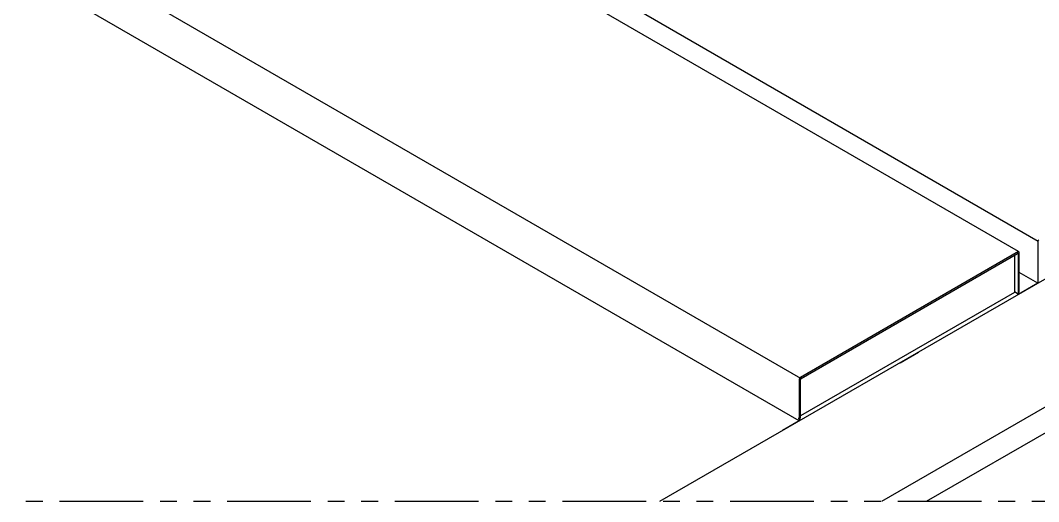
# Model space of a CAD drawing. Header units: millimetres. Extents: x -5 to 1510635, y -6 to 71285.
# Drawn here: x 1242176 to 1246731, y 14872 to 17024 of the extents above; entities that cross this region are included whole.
import ezdxf

# ---------------------------------------------------------------- set-up
doc = ezdxf.new("R2010")
doc.units = ezdxf.units.MM
doc.header["$LTSCALE"] = 1000
doc.linetypes.add('PHANTOM', pattern=[2.5, 1.25, -0.25, 0.25, -0.25, 0.25, -0.25])
for name, color, linetype in [('CAJONES', 253, 'Continuous'), ('EG', 7, 'Continuous'), ('MP-DE-0003', 7, 'Continuous')]:
    doc.layers.add(name, color=color, linetype=linetype)

msp = doc.modelspace()

# ---------------------------------------------------------------- linework, layer by layer
at = {"layer": 'CAJONES'}
for p, q in [((1246729.178, 16035.095), (1236582.628, 21899.409)), ((1246641.227, 15990.43), (1237873.24, 21052.63)), ((1245667.312, 15422.026), (1236582.628, 20667.071)), ((1245659.824, 15232.757), (1236579.817, 20475.101)), ((1246641.227, 15990.43), (1245665.119, 15426.874)), ((1246727.06, 16033.872), (1246727.06, 15848.926)), ((1245667.766, 15422.289), (1246636.386, 15981.522)), ((1246622.488, 15973.497), (1246622.488, 15807.657)), ((1246639.034, 15979.993), (1246639.034, 15798.104)), ((1246644.329, 15801.161), (1246644.329, 15986.107)), ((1246727.06, 15848.926), (1246644.329, 15896.691)), ((1246622.488, 15807.657), (1245665.119, 15254.92)), ((1246622.488, 15811.238), (1246639.034, 15801.685)), ((1245659.824, 15417.703), (1245659.824, 15248.042)), ((1245665.119, 15248.042), (1245665.119, 15417.703)), ((1245659.824, 15232.757), (1245585.366, 15189.768))]:
    msp.add_line(p, q, dxfattribs=at)
for centre, major_axis, start_param, end_param in [((1246732.355, 16036.929), (3.744, 6.485), 0.78539816, 2.35619449), ((1246639.034, 15983.05), (-3.744, -6.485), 2.35619449, 3.92699082), ((1246636.386, 15978.465), (-1.872, -3.242), 2.35619449, 3.92699082), ((1245665.119, 15420.76), (3.744, 6.485), 0.78539816, 2.35619449), ((1245667.766, 15419.232), (-1.872, -3.242), 3.92699082, 5.49778714), ((1245657.176, 15246.513), (1.872, 3.242), 2.78022553, 5.49778714), ((1245659.824, 15244.985), (-3.744, -6.485), 0.78539816, 2.35619449)]:
    msp.add_ellipse(centre, major_axis=major_axis, ratio=0.57735027, start_param=start_param, end_param=end_param, dxfattribs=at)
at = {"layer": 'EG', "color": 6, "linetype": 'PHANTOM', "ltscale": 0.3}
msp.add_lwpolyline([(1236563.216, 24541.867), (1251725.47, 24541.867), (1251725.47, 14871.92), (1236563.216, 14871.92)], close=True, dxfattribs=at)
at = {"layer": 'MP-DE-0003', "color": 7, "linetype": 'Continuous'}
for p, q in [((1251744.882, 18745.967), (1245034.837, 14871.92)), ((1251744.882, 18172.786), (1246027.615, 14871.92)), ((1251744.882, 18057.316), (1246227.615, 14871.92)), ((1246644.329, 15801.161), (1246727.06, 15848.926)), ((1246727.06, 15848.926), (1246652.602, 15805.937)), ((1246110.711, 15493.076), (1246193.442, 15540.841))]:
    msp.add_line(p, q, dxfattribs=at)

doc.saveas('drawing.dxf')
